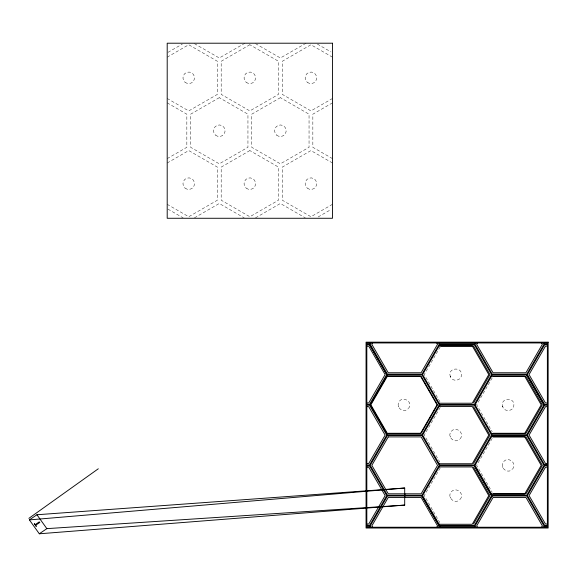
<?xml version="1.0" encoding="UTF-8"?>
<svg xmlns="http://www.w3.org/2000/svg" width="577" height="577" viewBox="0 0 577 577"><rect width="100%" height="100%" fill="white"/><g stroke="black" fill="none" stroke-linecap="round" stroke-linejoin="round"><path stroke-width="0.43" stroke-dasharray="2.88 2.16" d="M440.229 346.892L424.254 374.574L440.229 402.256M408.393 408.552C414.243 401.621 401.34 394.819 398.527 402.854C396.276 408.336 404.08 413.291 408.011 408.877M440.229 407.412L424.254 435.094L439.789 462.004M440.229 467.933L424.254 495.614L439.789 522.524M492.203 377.921L476.667 404.83L492.203 431.747M460.136 438.816C465.192 433.096 455.765 425.711 451.272 431.372C446.367 436.753 455.123 444.304 459.754 439.133M492.203 438.441L476.667 465.351L492.203 492.268M460.136 499.336C465.192 493.616 455.765 486.231 451.272 491.892C446.367 497.273 455.123 504.825 459.754 499.653M512.549 469.072C517.605 463.36 508.178 455.974 503.678 461.636C498.78 467.017 507.536 474.561 512.167 469.397M167.95 52.363L182.296 44.083M167.2 57.173L188.737 44.739L217.392 61.285L217.392 94.368L188.737 110.914L167.2 98.472M244.9 43.21L219.289 57.996L193.677 43.21M306.005 43.21L280.393 57.996L254.782 43.21M167.2 158.625L186.84 147.286L186.84 114.196L167.2 102.857M167.2 163.002L188.737 150.568L217.392 167.114L217.392 200.197L188.737 216.743L167.2 204.308M332.482 98.472L310.945 110.914L282.29 94.368L282.29 61.285L310.945 44.739L332.482 57.173M332.482 102.857L312.842 114.196L312.842 147.286L332.482 158.625M194.456 217.825L219.289 203.486L244.129 217.825M255.553 217.825L280.393 203.486L305.226 217.825M332.482 204.308L310.945 216.743L282.29 200.197L282.29 167.114L310.945 150.568L332.482 163.002M318.143 216.966L330.974 209.559M317.386 44.083L330.974 51.923M167.95 209.119L183.046 217.839M502.603 406.432L502.928 406.756L502.589 406.352C500.071 398 514.107 396.623 513.898 404.866C514.201 411.502 503.894 412.613 502.589 406.352M450.19 376.139L450.514 376.464L450.175 376.06C447.658 367.708 461.694 366.33 461.492 374.574C461.788 381.209 451.481 382.313 450.175 376.06M502.603 466.916L502.928 467.24L502.589 466.843M450.19 436.659L450.514 436.984L450.175 436.58M398.455 406.396L398.772 406.72L398.44 406.323M450.19 497.179L450.514 497.504L450.175 497.1M249.841 44.739L221.186 61.285L221.186 94.368L249.841 110.914L278.496 94.368L278.496 61.285L249.841 44.739M219.289 97.657L190.634 114.196L190.634 147.286L219.289 163.825L247.944 147.286L247.944 114.196L219.289 97.657M280.393 97.657L251.738 114.196L251.738 147.286L280.393 163.825L309.048 147.286L309.048 114.196L280.393 97.657M249.841 150.568L221.186 167.114L221.186 200.197L249.841 216.743L278.496 200.197L278.496 167.114L249.841 150.568M246.119 82.259A5.784 5.784 0 0 0 255.539 78.833A5.784 5.784 0 0 0 247.865 72.392A5.784 5.784 0 0 0 246.119 82.259M185.022 82.259A5.784 5.784 0 0 0 194.442 78.833A5.784 5.784 0 0 0 186.76 72.392A5.784 5.784 0 0 0 185.022 82.259M307.224 82.259A5.784 5.784 0 0 0 316.643 78.833A5.784 5.784 0 0 0 308.962 72.392A5.784 5.784 0 0 0 307.224 82.259M215.567 135.177A5.784 5.784 0 0 0 224.987 131.744A5.784 5.784 0 0 0 217.313 125.303A5.784 5.784 0 0 0 215.567 135.177M276.671 135.177A5.784 5.784 0 0 0 286.091 131.744A5.784 5.784 0 0 0 278.41 125.303A5.784 5.784 0 0 0 276.671 135.177M246.119 188.088A5.784 5.784 0 0 0 255.539 184.662A5.784 5.784 0 0 0 247.865 178.221A5.784 5.784 0 0 0 246.119 188.088M307.224 188.088A5.784 5.784 0 0 0 316.643 184.662A5.784 5.784 0 0 0 308.962 178.221A5.784 5.784 0 0 0 307.224 188.088M185.022 188.088A5.784 5.784 0 0 0 194.442 184.662A5.784 5.784 0 0 0 186.76 178.221A5.784 5.784 0 0 0 185.022 188.088"/><path stroke-width="0.87" d="M372.612 342.947L371.819 344.31L388.242 372.764L421.095 372.764L437.517 344.31L436.731 342.947M386.756 374.588L369.525 404.441L366.828 404.441L366.828 344.7L369.525 344.7L386.756 374.588L369.525 344.7M439.854 344.7L422.609 374.574L439.854 404.441L474.344 404.441L491.582 374.588L474.33 344.7L439.854 344.7L474.33 344.7M477.431 342.947L476.645 344.31L493.068 372.764L525.921 372.764L542.344 344.31L541.551 342.947M473.529 403.02L489.952 374.574L473.529 346.121L440.677 346.121M475.022 404.866L492.268 374.963L526.743 374.971L543.996 404.852L526.758 434.705L492.268 434.705L475.022 404.83M436.767 527.241L437.561 525.878L421.138 497.424L388.285 497.424L371.862 525.878L372.648 527.241M473.529 463.54L489.952 435.094L473.529 406.648M439.191 525.892L438.412 527.241L371.011 527.241L370.218 525.878L387.463 496.004L421.938 496.011L439.191 525.892L421.953 496.004M473.529 524.06L489.952 495.614L473.529 467.168M491.611 495.621L474.366 525.488L439.854 525.488L422.609 495.614L439.854 465.74L474.344 465.74L491.611 495.621L474.344 465.74M541.594 527.241L542.387 525.878L525.957 497.424L493.111 497.424L476.681 525.878L477.475 527.241M544.71 526.246L544.133 527.241L547.371 527.241L547.371 526.246L544.71 526.246L547.371 526.246M28.85 518.37L98.306 468.776M29.398 519.899L36.928 514.749L404.701 488.027L404.701 505.099L39.315 533.79L29.398 519.899L404.701 488.027M39.315 533.79L46.845 528.64L404.701 505.099M439.155 345.911L472.246 345.911L488.791 374.574L472.246 403.229L439.155 403.236M366.828 346.121L368.703 346.121L385.126 374.574L368.703 403.02L366.828 403.02M547.371 346.121L545.481 346.121L529.059 374.574L545.481 403.02L547.371 403.02M491.568 376.204L524.659 376.204L541.204 404.866L524.659 433.522L491.568 433.529M388.263 376.384L421.116 376.384L437.539 404.83L421.116 433.284L388.263 433.284M493.09 376.384L525.943 376.384L542.366 404.83L525.943 433.284L493.09 433.284M439.155 406.432L472.246 406.432L488.791 435.094L472.246 463.749L439.155 463.757M366.828 406.648L368.703 406.648L385.126 435.094L368.703 463.54L366.828 463.54M547.371 406.648L545.503 406.648L529.073 435.094L545.503 463.54L547.371 463.54M491.568 436.695L524.659 436.695L541.204 465.358L524.659 494.013L491.568 494.013M493.09 436.904L525.943 436.904L542.366 465.351L525.943 493.804L493.09 493.804M544.666 464.947L547.371 464.947L547.371 405.22L544.681 405.22L527.436 435.094L544.681 464.968L547.371 464.961M366.828 465.754L369.525 465.754L386.778 495.629L369.547 525.488L366.828 525.488L366.828 465.74L369.525 465.74M439.155 466.959L472.246 466.952L488.791 495.614L472.246 524.277L439.155 524.277M366.828 467.168L368.725 467.168L385.147 495.614L368.725 524.06L366.828 524.06M547.371 467.146L545.51 467.146L529.087 495.6L545.51 524.046L547.371 524.046M36.928 514.749L46.845 528.64M526.743 374.971L543.996 404.852M404.708 497.424L404.686 493.804L404.686 496.004M370.066 342.947L369.504 343.921L366.828 343.921L366.828 342.947L370.066 342.947M370.968 342.947L370.174 344.31L387.419 374.184L421.938 374.184L439.176 344.325L438.369 342.947L370.968 342.947M387.441 374.963L370.196 404.83L387.441 434.705L421.938 434.705L439.184 404.83L421.938 374.963L387.441 374.963M387.419 376.175L370.867 404.83L387.419 433.493L420.51 433.493L437.056 404.83L420.51 376.175L387.419 376.175M386.77 435.094L369.525 464.968L366.828 464.968L366.828 405.22L369.525 405.22L386.77 435.094M387.441 435.484L370.196 465.351L387.441 495.225L421.938 495.225L439.184 465.351L421.938 435.484L387.441 435.484M388.263 436.904L371.84 465.351L388.263 493.804L421.116 493.804L437.539 465.351L421.116 436.904L388.263 436.904M474.893 342.947L474.33 343.921L439.833 343.921L439.27 342.947L474.893 342.947M439.854 405.22L422.609 435.094L439.854 464.968L474.344 464.968L491.597 435.094L474.344 405.22L439.854 405.22M475.794 342.947L475.001 344.31L492.246 374.184L526.743 374.184L543.988 344.31L543.195 342.947L475.794 342.947M544.659 344.7L527.414 374.574L544.659 404.441L547.371 404.441L547.371 344.7L544.659 344.7M439.876 526.26L439.313 527.241L474.936 527.241L474.366 526.26L439.876 526.26M492.268 435.484L475.022 465.351L492.268 495.225L526.758 495.225L544.01 465.351L526.758 435.484L492.268 435.484M492.289 496.004L475.044 525.878L475.83 527.241L543.238 527.241L544.024 525.878L526.779 496.004L492.289 496.004M544.688 465.726L527.443 495.6L544.688 525.467L547.371 525.467L547.371 465.726L544.688 465.726M39.741 522.488L35.608 525.315C38.363 529.419 32.132 520.75 35.147 524.688L39.286 521.853L39.741 522.488M332.482 43.21L167.2 43.21L167.2 218.272L332.482 218.272L332.482 43.21M548.15 342.168L366.056 342.168L366.056 528.02L548.15 528.02L548.15 342.168M547.371 342.947L544.097 342.947L544.659 343.921L547.371 343.921L547.371 342.947M369.547 526.26L366.828 526.26L366.828 527.241L370.109 527.241L369.547 526.26"/></g></svg>
